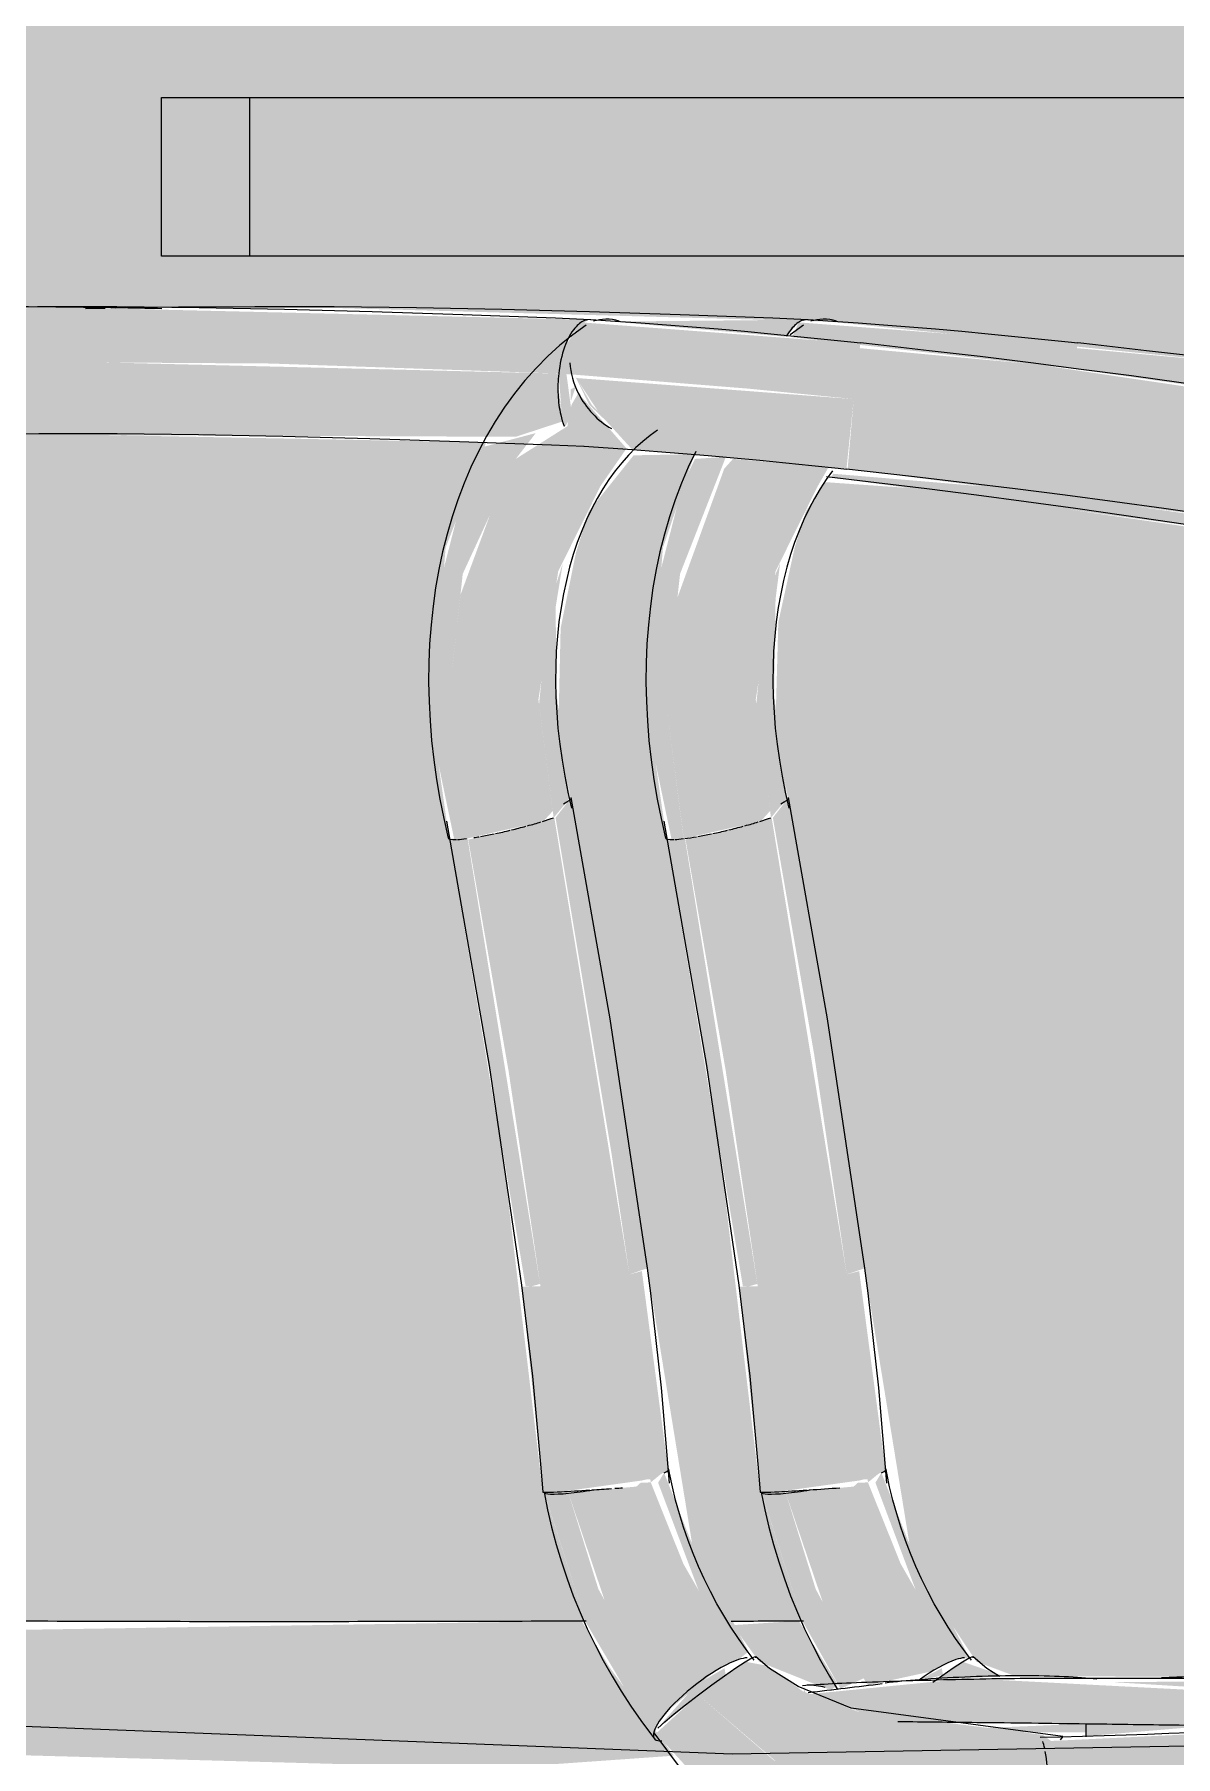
# Model space of a CAD drawing. Header units: inches. Extents: x 20478 to 36715, y -248 to 750.
# Drawn here: x 28114.76 to 28123.75, y 16.93 to 30.5 of the extents above; entities that cross this region are included whole.
import ezdxf

# ---------------------------------------------------------------- set-up
doc = ezdxf.new("R2010")
doc.units = ezdxf.units.IN
doc.header["$MEASUREMENT"] = 0
doc.layers.add('A-DOOR', color=31, linetype='Continuous', lineweight=13)
doc.layers.add('I-FURN', color=30, linetype='Continuous', lineweight=9)

# ---------------------------------------------------------------- blocks, each defined once
blk = doc.blocks.new('Falcon 7700 Series Pedestal Base - 36_ Square Top x 30_ - Wheelchair Height-460525-Elevation - South')
at = {"layer": 'I-FURN'}
blk.add_hatch(color=256, dxfattribs=at).paths.add_polyline_path([(26172.432, 28.75), (26173.129, 28.75), (26173.129, 30), (26172.432, 30), (26172.432, 29.497)], flags=0)
for p, q in [((26172.432, 30), (26173.129, 30)), ((26172.432, 28.75), (26172.432, 30)), ((26173.129, 28.75), (26172.432, 28.75))]:
    blk.add_line(p, q, dxfattribs=at)
blk = doc.blocks.new('HermanMiller_Collection_Air-Chair_SideChair_Arms - Arms-457867-Elevation - South')
at = {"layer": 'I-FURN'}
blk.add_hatch(color=256, dxfattribs=at).paths.add_polyline_path([(26182.222, 26.362), (26182.367, 26.452), (26179.193, 26.912), (26177.723, 27.036), (26177.711, 27.006), (26180.873, 26.581), (26182.087, 26.384)], flags=0)
at = {"layer": 'I-FURN', "flags": 128}
for points in [[(26167.539, 28.25), (26168.008, 28.28), (26168.505, 28.306), (26169.029, 28.326), (26169.58, 28.34), (26170.157, 28.35), (26170.759, 28.353), (26171.384, 28.352), (26172.033, 28.345), (26172.435, 28.337)], [(26182.19, 26.363), (26181.845, 26.423), (26181.492, 26.482), (26181.132, 26.54), (26180.765, 26.597), (26180.392, 26.653), (26180.014, 26.708), (26179.632, 26.762), (26179.245, 26.815), (26178.854, 26.867), (26178.461, 26.917), (26178.065, 26.965), (26177.671, 27.012)]]:
    blk.add_lwpolyline(points, dxfattribs=at)
blk = doc.blocks.new('HermanMiller_Collection_Air-Chair_SideChair_Arms - Arms-V24-Elevation - South')
at = {"layer": 'I-FURN'}
for points in [[(26177.356, 28.114), (26177.451, 28.228), (26177.503, 28.249), (26175.978, 28.234), (26177.281, 28.121)], [(26179.625, 27.861), (26179.649, 28.061), (26177.451, 28.228), (26177.402, 28.11), (26179.594, 27.865)], [(26184.943, 26.941), (26184.904, 27.219), (26184.804, 27.338), (26181.052, 27.895), (26179.644, 28.025), (26179.625, 27.861), (26181.545, 27.591), (26184.617, 27.031), (26184.94, 26.942)], [(26176.469, 24.155), (26176.546, 24.162), (26176.407, 25.242), (26176.518, 26.248), (26176.879, 27.169), (26176.635, 27.153), (26176.536, 26.943), (26176.278, 25.936), (26176.269, 25.026), (26176.451, 24.156)], [(26176.546, 24.162), (26177.154, 24.3), (26177.227, 24.38), (26177.114, 25.257), (26177.27, 26.268), (26177.603, 26.939), (26177.689, 27.089), (26176.935, 27.153), (26176.866, 27.076), (26176.497, 26.06), (26176.407, 25.242), (26176.545, 24.177)], [(26177.234, 24.327), (26177.303, 24.41), (26177.349, 24.46), (26177.358, 24.515), (26177.259, 25.289), (26177.27, 26.048), (26177.306, 26.33), (26177.207, 26.097), (26177.118, 25.22), (26177.231, 24.351)], [(26177.831, 20.731), (26177.973, 20.78), (26177.372, 24.485), (26177.249, 24.327), (26177.574, 22.465)], [(26177.13, 20.637), (26177.831, 20.731), (26177.239, 24.329), (26176.765, 24.2), (26176.561, 24.155), (26176.878, 22.333)], [(26177.051, 20.635), (26177.127, 20.656), (26176.556, 24.164), (26176.419, 24.162), (26177.013, 20.637), (26177.023, 20.637)], [(26177.998, 19.093), (26178.08, 19.16), (26178.136, 19.189), (26177.929, 20.757), (26177.831, 20.731), (26177.996, 19.118)], [(26177.166, 19.015), (26177.295, 19.025), (26177.13, 20.637), (26176.983, 20.635), (26177.153, 19.016)], [(26177.295, 19.02), (26177.929, 19.108), (26177.971, 19.118), (26177.996, 19.118), (26177.831, 20.731), (26177.13, 20.637), (26177.295, 19.025)], [(26178.69, 17.697), (26178.796, 17.715), (26178.315, 18.633), (26178.104, 19.169), (26178.057, 19.091), (26178.4, 18.177), (26178.641, 17.777)], [(26177.782, 17.469), (26177.964, 17.55), (26177.586, 18.254), (26177.351, 19.009), (26177.162, 19.01), (26177.484, 17.998), (26177.776, 17.479)], [(26177.997, 17.496), (26178.504, 17.606), (26178.685, 17.704), (26178.256, 18.452), (26177.998, 19.093), (26177.92, 19.091), (26177.885, 19.06), (26177.828, 19.055), (26177.351, 19.009), (26177.694, 17.998), (26177.99, 17.507)], [(26177.708, 17.46), (26177.762, 17.501), (26177.453, 18.003), (26176.933, 17.969), (26177.141, 17.681), (26177.636, 17.482), (26177.697, 17.464)], [(26178.388, 17.526), (26178.589, 17.577), (26178.58, 17.63), (26178.4, 17.536)], [(26178.529, 17.534), (26179.063, 17.57), (26178.744, 17.681), (26178.551, 17.55)]]:
    blk.add_hatch(color=256, dxfattribs=at).paths.add_polyline_path(points, flags=0)
h = blk.add_hatch(color=256, dxfattribs=at)
h.paths.add_polyline_path([(26176.914, 18.001), (26177.482, 18.003), (26177.172, 18.974), (26177.148, 19.017), (26176.837, 21.642), (26176.397, 24.26), (26176.273, 25.121), (26176.383, 26.453), (26176.632, 27.19), (26176.152, 27.181), (26175.798, 26.739), (26175.697, 26.411), (26175.577, 25.819), (26175.56, 25.064), (26176.616, 18.591), (26176.813, 18.172), (26176.891, 18.039)], flags=0)
h.paths.add_polyline_path([(26175.58, 24.485), (26175.578, 24.512), (26175.58, 24.485)], flags=0)
for p, q in [((26171.833, 28.336), (26171.989, 28.34)), ((26177.489, 28.206), (26177.384, 28.13)), ((26178.823, 17.721), (26178.823, 17.711))]:
    blk.add_line(p, q, dxfattribs=at)
at = {"layer": 'I-FURN', "flags": 128}
for points in [[(26172.069, 28.342), (26172.566, 28.35), (26173.167, 28.353), (26173.793, 28.352), (26174.442, 28.345), (26175.113, 28.332), (26175.805, 28.314), (26176.518, 28.291), (26177.249, 28.263), (26177.525, 28.251)], [(26177.527, 28.251), (26177.722, 28.238), (26177.921, 28.224), (26178.121, 28.209), (26178.325, 28.193), (26178.53, 28.176), (26178.737, 28.158), (26178.945, 28.139), (26179.155, 28.118), (26179.365, 28.097), (26179.575, 28.075), (26179.651, 28.066)], [(26184.772, 27.348), (26184.421, 27.409), (26184.063, 27.468), (26183.697, 27.527), (26183.326, 27.585), (26182.948, 27.642), (26182.565, 27.698), (26182.178, 27.753), (26181.786, 27.806), (26181.391, 27.858), (26180.994, 27.909), (26180.594, 27.958), (26180.192, 28.005), (26179.79, 28.051), (26179.651, 28.066)], [(26176.641, 27.211), (26176.582, 27.088), (26176.528, 26.961), (26176.478, 26.83), (26176.434, 26.697), (26176.394, 26.561), (26176.359, 26.422), (26176.329, 26.281), (26176.304, 26.138), (26176.284, 25.993), (26176.268, 25.845), (26176.257, 25.697), (26176.251, 25.547), (26176.249, 25.395), (26176.253, 25.243), (26176.261, 25.09), (26176.273, 24.936), (26176.29, 24.782), (26176.312, 24.628), (26176.338, 24.474), (26176.368, 24.32), (26176.403, 24.167)], [(26177.719, 27.059), (26177.67, 26.991), (26177.622, 26.918), (26177.577, 26.842), (26177.534, 26.761), (26177.493, 26.676), (26177.455, 26.587), (26177.42, 26.495), (26177.388, 26.399), (26177.359, 26.299), (26177.333, 26.196), (26177.311, 26.091), (26177.292, 25.982), (26177.276, 25.87), (26177.264, 25.756), (26177.255, 25.64), (26177.251, 25.521), (26177.249, 25.401), (26177.252, 25.279), (26177.258, 25.156), (26177.268, 25.032), (26177.282, 24.907), (26177.3, 24.781), (26177.321, 24.655), (26177.346, 24.529), (26177.375, 24.402)], [(26177.973, 20.78), (26177.68, 22.744), (26177.372, 24.486)], [(26176.39, 24.299), (26176.727, 22.377), (26176.982, 20.647)], [(26178.146, 19.086), (26178.083, 19.837), (26177.999, 20.584), (26177.973, 20.78)], [(26176.982, 20.647), (26177.068, 19.929), (26177.134, 19.207), (26177.148, 19.017)], [(26178.814, 17.694), (26178.75, 17.778), (26178.689, 17.864), (26178.63, 17.953), (26178.574, 18.045), (26178.52, 18.138), (26178.469, 18.234), (26178.42, 18.333), (26178.375, 18.432), (26178.333, 18.534), (26178.294, 18.637), (26178.258, 18.741), (26178.225, 18.846), (26178.195, 18.953), (26178.169, 19.059), (26178.147, 19.167), (26178.141, 19.197)], [(26177.158, 19.015), (26177.185, 18.877), (26177.218, 18.74), (26177.254, 18.603), (26177.295, 18.468), (26177.34, 18.334), (26177.389, 18.201), (26177.442, 18.07), (26177.499, 17.941), (26177.56, 17.815), (26177.625, 17.69), (26177.694, 17.568), (26177.758, 17.462)], [(26178.509, 17.52), (26178.58, 17.57), (26178.67, 17.633), (26178.744, 17.681), (26178.796, 17.711), (26178.823, 17.721)], [(26179.034, 17.564), (26178.935, 17.627), (26178.826, 17.72)]]:
    blk.add_lwpolyline(points, dxfattribs=at)
at = {"layer": 'I-FURN'}
for centre, major_axis, ratio, start_param, end_param in [((26177.771, 27.793), (-0.282, 0.413), 0.716528, 5.57384, 6.097439), ((26176.881, 24.392), (0.491, 0.093), 0.137076, 5.750632, 6.274231), ((26176.881, 24.392), (0.491, 0.093), 0.137076, 3.132638, 3.141593), ((26176.889, 24.285), (0.486, 0.118), 0.11091, 4.976849, 5.211823), ((26176.889, 24.285), (0.486, 0.118), 0.11091, 5.243425, 5.473623), ((26176.889, 24.285), (0.486, 0.118), 0.11091, 3.117428, 3.641027), ((26176.889, 24.285), (0.486, 0.118), 0.11091, 3.675263, 3.902826), ((26176.889, 24.285), (0.486, 0.118), 0.11091, 3.927624, 4.164626), ((26176.889, 24.285), (0.486, 0.118), 0.11091, 4.19201, 4.426425), ((26176.889, 24.285), (0.486, 0.118), 0.11091, 4.449878, 4.688225), ((26176.889, 24.285), (0.486, 0.118), 0.11091, 4.712693, 4.950024), ((26177.649, 19.106), (0.492, 0.091), 0.107353, 5.872701, 6.396299), ((26177.647, 19.052), (0.499, 0.035), 0.020295, 3.141996, 3.927394), ((26177.649, 19.106), (0.492, 0.091), 0.107353, 3.141593, 4.040105), ((26177.647, 19.052), (0.499, 0.035), 0.020295, 3.927394, 4.450993), ((26177.649, 19.106), (0.492, 0.091), 0.107353, 4.040105, 4.477529), ((26177.647, 19.052), (0.499, 0.035), 0.020295, 4.485139, 4.974592), ((26178.422, 17.385), (0.393, 0.31), 0.26753, 0.631223, 1.416621), ((26178.422, 17.385), (0.393, 0.31), 0.26753, 0.369424, 0.631223)]:
    blk.add_ellipse(centre, major_axis=major_axis, ratio=ratio, start_param=start_param, end_param=end_param, dxfattribs=at)
for points, knots in [([(26177.503, 28.249), (26177.494, 28.248), (26177.459, 28.238), (26177.41, 28.197), (26177.369, 28.145), (26177.355, 28.12)], [-0.8571429, -0.8571429, -0.8571429, -0.8571429, -0.7857143, -0.5714286, -0.4285714, -0.4285714, -0.4285714, -0.4285714]), ([(26181.386, 17.555), (26181.324, 17.56), (26181.159, 17.568), (26180.843, 17.572), (26180.544, 17.564), (26180.364, 17.556), (26180.311, 17.553)], [-0.9453045, -0.9453045, -0.9453045, -0.9453045, -0.8, -0.6, -0.4, -0.3131267, -0.3131267, -0.3131267, -0.3131267])]:
    blk.add_open_spline(points, degree=3, knots=knots, dxfattribs=at)
blk.add_open_spline([(26176.92, 18.001), (26177.109, 18.002), (26177.3, 18.002), (26177.49, 18.003)], degree=3, dxfattribs=at)
blk = doc.blocks.new('opening - opening-915839-Elevation - South')
at = {"layer": 'A-DOOR'}
h = blk.add_hatch(color=256, dxfattribs=at)
h.paths.add_polyline_path([(25989.89, 2), (26016.078, 2), (26016.078, 45.518), (25989.89, 45.518), (25989.89, 20.121)], flags=0)
h.paths.add_polyline_path([(26219.7, 2), (26219.853, 2), (26219.891, 15.675), (26219.207, 15.585), (26219.183, 3.855), (26219.592, 2.386)], flags=0)
h.paths.add_polyline_path([(26091.239, 2), (26093.176, 2), (26093.176, 8.948), (26092.37, 6.058)], flags=0)
h.paths.add_polyline_path([(26220.895, 2), (26230.225, 2), (26225.676, 15.675), (26225.516, 15.658), (26223.495, 15.759), (26220.801, 15.848), (26220.845, 15.776), (26220.895, 15.636), (26220.919, 15.629), (26220.852, 2)], flags=0)
h.paths.add_polyline_path([(26216.255, 2), (26212.415, 15.775), (26209.107, 15.893), (26209.11, 15.7), (26209.153, 15.619), (26208.376, 2), (26212.752, 2)], flags=0)
h.paths.add_polyline_path([(26100.744, 16.071), (26100.766, 16.127), (26100.74, 16.1)], flags=0)
h.paths.add_polyline_path([(26097.419, 2), (26101.541, 2), (26100.778, 15.848), (26100.667, 16.092), (26099.814, 15.997), (26097.419, 15.885), (26097.419, 6.058)], flags=0)
h.paths.add_polyline_path([(26104.153, 2), (26107.484, 2), (26107.484, 15.885), (26104.236, 16.092), (26104.172, 16.084), (26104.131, 15.978), (26104.129, 15.848), (26104.153, 15.619), (26103.362, 2), (26104.143, 2)], flags=0)
h.paths.add_polyline_path([(26206.692, 2), (26207.362, 2), (26208.222, 15.893), (26208.181, 15.974), (26207.412, 15.953), (26207.408, 15.775), (26207.441, 15.619), (26206.65, 2)], flags=0)
h.paths.add_polyline_path([(26204.953, 2), (26205.772, 15.676), (26205.971, 16.429), (26206.282, 16.906), (26206.338, 17.034), (26206.433, 17.184), (26206.491, 17.236), (26206.734, 17.47), (26207.34, 17.496), (26207.371, 17.552), (26207.609, 17.552), (26211.92, 17.552), (26210.911, 20.996), (26209.759, 24.236), (26209.756, 25.019), (26209.834, 25.428), (26210.078, 26.039), (26210.738, 26.648), (26211.492, 26.933), (26215.049, 27.611), (26218.549, 28.062), (26221.525, 28.276), (26225.13, 28.343), (26230.76, 28.224), (26231.081, 28.117), (26231.301, 28.001), (26231.558, 27.56), (26231.52, 27.37), (26231.279, 27.076), (26230.986, 26.817), (26230.736, 26.708), (26229.975, 26.355), (26229.795, 26.09), (26229.426, 25.296), (26229.252, 24.712), (26229.095, 23.793), (26228.751, 20.672), (26228.672, 18.094), (26228.799, 17.52), (26228.799, 17.456), (26228.799, 17.287), (26228.842, 17.332), (26228.996, 16.992), (26229.185, 16.853), (26229.37, 16.512), (26229.327, 16.07), (26229.159, 15.793), (26233.203, 3.467), (26233.203, 45.518), (26199.015, 45.518), (26199.015, 30), (26225.753, 30), (26225.753, 28.75), (26207.505, 28.75), (26207.505, 28.5), (26202.419, 28.5), (26202.419, 2), (26204.918, 2)], flags=0)
h.paths.add_polyline_path([(26191.435, 16.071), (26191.458, 16.126), (26191.432, 16.1)], flags=0)
h.paths.add_polyline_path([(26192.233, 2), (26191.469, 15.848), (26191.358, 16.092), (26190.646, 15.969), (26190.74, 15.433), (26191.567, 2), (26192.164, 2)], flags=0)
h.paths.add_polyline_path([(26167.251, 26.785), (26167.199, 26.876), (26167.216, 26.821)], flags=0)
h.paths.add_polyline_path([(26193.267, 2), (26195.767, 2), (26195.767, 28.5), (26190.681, 28.5), (26190.681, 28.75), (26172.432, 28.75), (26172.432, 30), (26197.015, 30), (26197.015, 45.518), (26162.828, 45.518), (26162.828, 2), (26164.502, 2), (26169.001, 15.836), (26168.825, 16.124), (26168.816, 16.512), (26169.11, 16.941), (26169.295, 17.162), (26169.352, 17.162), (26169.417, 17.318), (26169.414, 17.377), (26169.387, 17.52), (26169.456, 17.746), (26169.533, 18.263), (26169.548, 18.507), (26169.434, 20.672), (26169.022, 24.299), (26168.743, 25.344), (26168.472, 25.94), (26168.157, 26.418), (26168.044, 26.493), (26167.126, 26.863), (26166.942, 27.034), (26166.666, 27.37), (26166.629, 27.627), (26166.76, 27.741), (26166.698, 27.79), (26167.12, 28.121), (26167.607, 28.253), (26170.571, 28.342), (26173.817, 28.341), (26177.69, 28.234), (26181.052, 27.895), (26183.449, 27.56), (26186.073, 27.086), (26187.042, 26.833), (26187.635, 26.533), (26187.705, 26.432), (26187.966, 26.204), (26188.255, 25.749), (26188.439, 24.96), (26188.439, 24.589), (26188.362, 24.016), (26187.928, 22.733), (26186.946, 19.993), (26186.265, 17.551), (26190.846, 17.495), (26190.896, 17.489), (26191.576, 17.364), (26191.84, 17.062), (26191.911, 16.899), (26192.117, 16.615), (26192.355, 16.145), (26192.357, 15.974), (26192.452, 15.433), (26193.233, 2)], flags=0)
h.paths.add_polyline_path([(26182.457, 2), (26189.824, 2), (26189.061, 15.848), (26189.026, 15.928), (26185.77, 15.775), (26181.931, 2)], flags=0)
h.paths.add_polyline_path([(26180.895, 2), (26184.717, 15.714), (26184.549, 15.718), (26184.031, 15.675), (26180.732, 3.841), (26180.772, 2), (26180.888, 2)], flags=0)
h.paths.add_polyline_path([(26177.334, 2), (26177.291, 15.636), (26177.345, 15.675), (26177.402, 15.701), (26177.332, 15.896), (26172.428, 15.615), (26167.96, 2), (26177.291, 2)], flags=0)
h.paths.add_polyline_path([(26166.91, 2), (26171.345, 15.688), (26170.716, 15.615), (26166.277, 2), (26166.82, 2)], flags=0)
h.paths.add_polyline_path([(26156.538, 2), (26160.828, 2), (26160.828, 45.518), (26127.64, 45.518), (26127.64, 30), (26135.061, 30), (26135.061, 28.75), (26127.64, 28.75), (26127.675, 27.738), (26130.619, 28.094), (26132.937, 28.266), (26136.64, 28.346), (26140.045, 28.236), (26140.39, 28.117), (26140.609, 28.001), (26140.866, 27.56), (26140.828, 27.37), (26140.587, 27.076), (26140.295, 26.817), (26140.045, 26.708), (26139.289, 26.362), (26139.104, 26.09), (26138.734, 25.296), (26138.56, 24.712), (26138.403, 23.793), (26138.06, 20.672), (26137.981, 18.094), (26138.107, 17.52), (26138.107, 17.456), (26138.107, 17.287), (26138.15, 17.332), (26138.304, 16.992), (26138.493, 16.853), (26138.678, 16.512), (26138.636, 16.07), (26138.467, 15.793), (26142.992, 2), (26143.648, 2)], flags=0)
h.paths.add_polyline_path([(26139.259, 2), (26141.943, 2), (26137.459, 15.663), (26137.099, 15.668), (26135.893, 15.723), (26130.304, 15.973), (26130.113, 15.867), (26130.153, 15.776), (26130.203, 15.636), (26130.228, 15.643), (26130.18, 6.058), (26130.203, 2), (26136.016, 2)], flags=0)
h.paths.add_polyline_path([(26129.015, 2), (26129.162, 2), (26129.2, 15.675), (26128.744, 15.587), (26127.64, 15.606), (26127.64, 6.908), (26129.008, 2)], flags=0)
h.paths.add_polyline_path([(26123.64, 2), (26123.64, 14.172), (26123.085, 15.675), (26122.925, 15.658), (26121.166, 15.745), (26118.402, 15.848), (26118.419, 15.7), (26118.461, 15.619), (26117.67, 2), (26123.64, 2)], flags=0)
h.paths.add_polyline_path([(26232.634, 2), (26228.15, 15.663), (26227.814, 15.666), (26227.491, 15.658), (26231.972, 2), (26232.628, 2)], flags=0)
h.paths.add_polyline_path([(26235.203, 2), (26261.39, 2), (26261.39, 45.518), (26235.203, 45.518), (26235.203, 10.745)], flags=0)
h.paths.add_polyline_path([(26113.34, 2), (26113.664, 2), (26111.727, 8.948), (26111.727, 2)], flags=0)
h.paths.add_polyline_path([(26114.707, 2), (26114.853, 2), (26114.892, 15.675), (26114.436, 15.587), (26111.727, 15.655), (26111.727, 12.667), (26114.7, 2)], flags=0)
h.paths.add_polyline_path([(26116.67, 2), (26117.465, 15.938), (26116.002, 15.975), (26115.805, 15.867), (26115.845, 15.776), (26115.895, 15.636), (26115.919, 15.629), (26115.895, 2), (26116.635, 2)], flags=0)
h.paths.add_polyline_path([(26090.453, 2.896), (26093.176, 12.667), (26093.176, 15.686), (26090.453, 15.585), (26090.453, 6.058)], flags=0)
h.paths.add_polyline_path([(26102.451, 3.546), (26103.181, 15.676), (26103.379, 16.429), (26103.691, 16.906), (26103.746, 17.034), (26103.842, 17.184), (26103.9, 17.236), (26104.143, 17.47), (26104.749, 17.496), (26104.78, 17.552), (26105.018, 17.552), (26107.484, 17.55), (26107.431, 23.363), (26107.185, 24.179), (26107.168, 24.236), (26107.164, 25.019), (26107.242, 25.428), (26107.484, 26.129), (26107.475, 28.5), (26104.78, 28.5), (26104.78, 28.75), (26104.688, 28.75), (26104.688, 28.5), (26100.215, 28.5), (26100.215, 28.75), (26100.123, 28.75), (26100.123, 28.5), (26097.419, 28.5), (26097.442, 26.013), (26097.66, 25.428), (26097.738, 25.019), (26097.747, 24.589), (26097.679, 24.043), (26097.419, 23.219), (26097.419, 17.55), (26100.156, 17.495), (26100.884, 17.364), (26101.148, 17.062), (26101.219, 16.899), (26101.425, 16.615), (26101.663, 16.145), (26101.665, 15.974), (26101.761, 15.433), (26102.412, 4.221)], flags=0)
h.paths.add_polyline_path([(26179.02, 3.915), (26179.721, 6.431), (26179.666, 15.596), (26178.962, 15.585), (26179.009, 6.058)], flags=0)
h.paths.add_polyline_path([(26217.454, 3.915), (26217.435, 6.409), (26214.85, 15.675), (26214.177, 15.675), (26217.444, 3.951)], flags=0)
h.paths.add_polyline_path([(26217.484, 9.951), (26217.479, 15.597), (26215.908, 15.606), (26217.444, 10.093)], flags=0)
h.paths.add_polyline_path([(26180.702, 9.951), (26182.272, 15.63), (26180.674, 15.597), (26180.698, 10.592)], flags=0)
h.paths.add_polyline_path([(26219.479, 15.597), (26219.469, 15.677), (26219.479, 15.597)], flags=0)
h.paths.add_polyline_path([(26114.479, 15.597), (26114.469, 15.677), (26114.479, 15.597)], flags=0)
h.paths.add_polyline_path([(26128.788, 15.597), (26128.778, 15.677), (26128.787, 15.597)], flags=0)
h.paths.add_polyline_path([(26104.041, 15.978), (26104.163, 16.104), (26104.101, 16.071), (26104.044, 15.982)], flags=0)
h.paths.add_polyline_path([(26101.433, 16.011), (26101.472, 16.029), (26101.427, 16.028)], flags=0)
h.paths.add_polyline_path([(26192.125, 16.011), (26192.164, 16.029), (26192.119, 16.028)], flags=0)
h.paths.add_polyline_path([(26130.483, 17.46), (26130.699, 17.495), (26130.757, 17.496), (26130.986, 17.647), (26131.145, 17.78), (26131.588, 18.633), (26131.774, 19.251), (26132.092, 21.858), (26132.619, 25.72), (26132.539, 26.257), (26132.546, 26.437), (26132.217, 27.027), (26131.998, 27.223), (26130.168, 27.052), (26127.64, 26.73), (26127.64, 17.551), (26130.163, 17.5), (26130.45, 17.464)], flags=0)
h.paths.add_polyline_path([(26116.175, 17.46), (26116.39, 17.495), (26116.448, 17.496), (26116.678, 17.647), (26116.837, 17.78), (26117.279, 18.633), (26117.465, 19.251), (26117.773, 21.787), (26118.311, 25.72), (26118.231, 26.257), (26118.238, 26.437), (26117.908, 27.027), (26117.66, 27.221), (26115.859, 27.052), (26112.16, 26.556), (26111.727, 26.438), (26111.727, 17.55), (26115.854, 17.5), (26116.142, 17.464)], flags=0)
h.paths.add_polyline_path([(26187.519, 24.797), (26187.466, 24.809), (26187.514, 24.809)], flags=0)
h.paths.add_polyline_path([(26184.724, 17.55), (26185.24, 17.59), (26186.366, 21.414), (26187.366, 24.042), (26187.42, 24.046), (26187.497, 24.518), (26187.48, 25.03), (26187.528, 25.02), (26187.469, 25.163), (26187.437, 25.299), (26187.437, 25.355), (26187.053, 25.745), (26186.64, 25.879), (26186.465, 25.919), (26186.64, 25.428), (26186.718, 25.019), (26186.727, 24.589), (26186.651, 24.016), (26186.248, 22.819), (26185.234, 19.993), (26184.611, 17.55), (26184.66, 17.55)], flags=0)
h.paths.add_polyline_path([(26211.745, 25.705), (26211.588, 25.665), (26211.714, 25.688)], flags=0)
h.paths.add_polyline_path([(26213.654, 17.55), (26214.318, 17.59), (26213.319, 20.996), (26212.168, 24.236), (26212.191, 25.098), (26212.242, 25.428), (26212.339, 25.912), (26211.695, 25.647), (26211.446, 25.299), (26211.475, 25.296), (26211.398, 24.999), (26211.382, 24.566), (26211.331, 24.539), (26211.319, 24.409), (26211.395, 24.283), (26211.521, 24.038), (26211.554, 23.984), (26212.937, 20.121), (26213.654, 17.55)], flags=0)
h.paths.add_polyline_path([(26093.176, 17.55), (26093.176, 26.486), (26090.453, 26.878), (26090.487, 17.566), (26090.806, 17.552), (26093.073, 17.55)], flags=0)
h.paths.add_polyline_path([(26185.111, 24.797), (26185.057, 24.809), (26185.105, 24.809)], flags=0)
h.paths.add_polyline_path([(26182.82, 17.551), (26183.957, 21.414), (26184.957, 24.042), (26185.013, 24.054), (26185.088, 24.518), (26185.071, 25.03), (26185.119, 25.02), (26185.057, 25.171), (26185.028, 25.299), (26185.028, 25.355), (26184.617, 25.758), (26183.951, 26.013), (26183.115, 26.193), (26181.756, 26.438), (26178.504, 26.911), (26177.658, 26.97), (26177.509, 26.739), (26177.42, 26.451), (26177.292, 25.867), (26177.27, 25.078), (26178.328, 18.591), (26178.504, 18.205), (26178.853, 17.681), (26179.154, 17.569), (26182.518, 17.551)], flags=0)
h.paths.add_polyline_path([(26213.456, 25.705), (26213.359, 25.705), (26213.422, 25.686)], flags=0)
h.paths.add_polyline_path([(26215.366, 17.551), (26219.191, 17.606), (26219.428, 17.78), (26219.871, 18.633), (26220.056, 19.251), (26220.374, 21.858), (26220.902, 25.72), (26220.822, 26.257), (26220.829, 26.437), (26220.527, 26.97), (26220.422, 27), (26217.015, 26.533), (26214.48, 26.061), (26213.841, 25.884), (26213.36, 25.592), (26213.158, 25.299), (26213.187, 25.296), (26213.109, 24.999), (26213.094, 24.566), (26213.043, 24.539), (26213.031, 24.409), (26213.114, 24.26), (26213.233, 24.038), (26213.266, 23.984), (26214.649, 20.121), (26215.365, 17.552)], flags=0)
h.paths.add_polyline_path([(26169.066, 24.313), (26169.068, 24.324), (26169.064, 24.324)], flags=0)
h.paths.add_polyline_path([(26177.292, 24.485), (26177.293, 24.485), (26177.292, 24.485)], flags=0)
h.paths.add_polyline_path([(26211.408, 24.63), (26211.376, 24.825), (26211.417, 24.809), (26211.413, 24.732)], flags=0)
h.paths.add_polyline_path([(26213.12, 24.63), (26213.088, 24.825), (26213.128, 24.808), (26213.125, 24.732)], flags=0)
h.paths.add_polyline_path([(26167.199, 27.078), (26167.385, 27.181), (26167.319, 27.211), (26167.306, 27.153), (26167.213, 27.088)], flags=0)
h.paths.add_polyline_path([(26167.069, 27.076), (26167.196, 27.107), (26167.156, 27.153), (26167.072, 27.078)], flags=0)
h.paths.add_polyline_path([(26140.425, 27.076), (26140.301, 27.139), (26140.306, 27.078), (26140.397, 27.076)], flags=0)
h.paths.add_polyline_path([(26231.117, 27.076), (26230.993, 27.139), (26230.998, 27.078), (26231.089, 27.076)], flags=0)
h.paths.add_polyline_path([(26111.727, 27.491), (26114.542, 27.895), (26117.96, 28.249), (26118.127, 28.25), (26123.131, 28.333), (26123.64, 28.338), (26123.64, 28.75), (26116.813, 28.75), (26116.813, 28.5), (26114.523, 28.5), (26114.523, 28.75), (26114.432, 28.75), (26114.432, 28.5), (26111.727, 28.5), (26111.727, 27.592)], flags=0)
h.paths.add_polyline_path([(26093.176, 27.491), (26093.176, 28.5), (26090.471, 28.5), (26090.453, 27.884), (26092.445, 27.611), (26092.959, 27.527)], flags=0)
h.paths.add_polyline_path([(26109.606, 30), (26123.64, 30), (26123.64, 45.518), (26090.453, 45.518), (26090.453, 30), (26104.701, 30)], flags=0)
h.paths.add_polyline_path([(26162.828, 48.555), (26197.015, 48.555), (26197.015, 93.768), (26162.828, 93.768), (26162.828, 57.624)], flags=0)
h.paths.add_polyline_path([(26160.828, 48.555), (26160.828, 93.768), (26127.64, 93.768), (26127.64, 48.555), (26156.538, 48.555)], flags=0)
h.paths.add_polyline_path([(26199.015, 48.555), (26233.203, 48.555), (26233.203, 93.768), (26199.015, 93.768), (26199.015, 57.624)], flags=0)
h.paths.add_polyline_path([(26121.98, 48.555), (26123.64, 48.555), (26123.64, 93.768), (26090.453, 93.768), (26090.453, 48.555)], flags=0)
h.paths.add_polyline_path([(26235.203, 48.555), (26261.39, 48.555), (26261.39, 93.768), (26235.203, 93.768), (26235.203, 57.624)], flags=0)
h.paths.add_polyline_path([(25989.89, 48.555), (26016.078, 48.555), (26016.078, 93.768), (25989.89, 93.768), (25989.89, 57.624)], flags=0)
h.paths.add_polyline_path([(26128.015, 98), (26160.828, 98), (26160.828, 99.098), (26128.015, 99.098)], flags=0)
h.paths.add_polyline_path([(26227.224, 98), (26233.203, 98), (26233.203, 99.098), (26199.015, 99.098), (26199.015, 98), (26226.846, 98)], flags=0)
h.paths.add_polyline_path([(26162.828, 98), (26197.015, 98), (26197.015, 99.098), (26162.828, 99.098)], flags=0)
h.paths.add_polyline_path([(26235.203, 98), (26261.39, 98), (26261.39, 129.271), (26259.783, 134), (26235.203, 134), (26235.203, 119.043), (26235.436, 119.043), (26237.577, 118.566), (26239.472, 117.699), (26241.323, 116.282), (26241.624, 115.971), (26242.728, 114.61), (26243.629, 112.925), (26244.198, 111.049), (26244.39, 109.098), (26244.171, 107.017), (26243.419, 104.846), (26242.37, 103.097), (26240.921, 101.55), (26239.304, 100.399), (26237.48, 99.587), (26235.203, 99.077)], flags=0)
h.paths.add_polyline_path([(26232.441, 119.098), (26233.203, 119.098), (26233.203, 134), (26199.015, 134), (26199.015, 119.098), (26231.937, 119.098)], flags=0)
h.paths.add_polyline_path([(26160.828, 119.098), (26160.828, 134), (26128.015, 134), (26128.015, 119.098), (26156.538, 119.098)], flags=0)
h.paths.add_polyline_path([(26162.828, 119.098), (26197.015, 119.098), (26197.015, 134), (26162.828, 134), (26162.828, 132.629)], flags=0)
blk = doc.blocks.new('Falcon 7700 Series Pedestal Base - 36_ Square Top x 30_ - Wheelchair Height-V42-Elevation - South')
at = {"layer": 'I-FURN'}
blk.add_hatch(color=256, dxfattribs=at).paths.add_polyline_path([(26182.457, 28.75), (26197.015, 28.75), (26197.015, 30), (26173.129, 30), (26173.129, 28.75), (26178.137, 28.75)], flags=0)
for p, q in [((26173.129, 30), (26197.015, 30)), ((26173.129, 28.75), (26173.129, 30)), ((26197.015, 28.75), (26173.129, 28.75))]:
    blk.add_line(p, q, dxfattribs=at)
blk = doc.blocks.new('HermanMiller_Collection_Air-Chair_SideChair_Arms - Arms-V44-Elevation - South')
at = {"layer": 'I-FURN'}
for points in [[(26167.835, 27.825), (26170.578, 27.921), (26173.288, 27.904), (26175.562, 27.825), (26175.645, 28.117), (26175.791, 28.249), (26171.626, 28.347), (26168.231, 28.249), (26168.044, 28.184), (26167.903, 28.032), (26167.859, 27.933)], [(26177.886, 27.624), (26177.938, 28.061), (26175.739, 28.228), (26175.608, 28.032), (26175.562, 27.825), (26175.646, 27.819), (26175.686, 27.816), (26177.057, 27.706)], [(26183.228, 26.875), (26183.192, 27.219), (26183.092, 27.338), (26179.34, 27.895), (26177.933, 28.025), (26177.886, 27.624), (26181.545, 27.149), (26182.457, 27.001)], [(26168.694, 27.281), (26170.578, 27.346), (26173.524, 27.334), (26175.223, 27.327), (26175.593, 27.448), (26175.557, 27.739), (26175.555, 27.825), (26171.222, 27.931), (26167.835, 27.825), (26167.855, 27.603), (26167.967, 27.405), (26168.656, 27.287)], [(26176.01, 27.383), (26175.822, 27.579), (26175.686, 27.816), (26175.802, 27.579), (26176.005, 27.385)], [(26174.835, 24.162), (26175.442, 24.3), (26175.515, 24.38), (26175.402, 25.257), (26175.558, 26.268), (26175.891, 26.939), (26176.096, 27.235), (26175.716, 27.671), (26175.663, 27.579), (26175.63, 27.41), (26175.224, 27.153), (26175.158, 27.084), (26174.788, 26.082), (26174.695, 25.242), (26174.833, 24.177)], [(26182.919, 26.362), (26183.053, 26.438), (26183.167, 26.625), (26183.228, 26.875), (26179.746, 27.401), (26177.886, 27.624), (26177.838, 27.075), (26181.316, 26.623), (26182.457, 26.437)], [(26173.481, 17.999), (26175.77, 18.003), (26175.46, 18.974), (26175.436, 19.017), (26175.125, 21.642), (26174.685, 24.26), (26174.562, 25.121), (26174.671, 26.453), (26174.99, 27.283), (26171.222, 27.355), (26169.268, 27.286), (26169.761, 26.652), (26170.296, 25.691), (26170.498, 25.103), (26170.729, 23.861), (26171.009, 21.293), (26171.155, 19.044), (26171.148, 19.002), (26171.134, 18.004), (26172.092, 18)], [(26175.522, 24.327), (26175.591, 24.41), (26175.637, 24.46), (26175.646, 24.515), (26175.547, 25.289), (26175.537, 25.981), (26175.594, 26.33), (26175.482, 25.981), (26175.407, 25.22), (26175.519, 24.351)], [(26176.119, 20.731), (26176.261, 20.78), (26175.66, 24.485), (26175.537, 24.327), (26175.977, 21.689)], [(26175.418, 20.637), (26176.119, 20.731), (26175.527, 24.329), (26175.053, 24.2), (26174.849, 24.155), (26175.167, 22.333)], [(26175.339, 20.635), (26175.415, 20.656), (26174.844, 24.164), (26174.707, 24.162), (26175.301, 20.637), (26175.311, 20.637)], [(26176.287, 19.093), (26176.368, 19.16), (26176.424, 19.189), (26176.217, 20.757), (26176.119, 20.731), (26176.284, 19.118)], [(26175.454, 19.015), (26175.583, 19.025), (26175.418, 20.637), (26175.271, 20.635), (26175.441, 19.016)], [(26175.583, 19.02), (26176.217, 19.108), (26176.26, 19.118), (26176.284, 19.118), (26176.119, 20.731), (26175.418, 20.637), (26175.583, 19.025)], [(26176.978, 17.697), (26177.057, 17.761), (26176.603, 18.633), (26176.392, 19.169), (26176.345, 19.091), (26176.691, 18.172), (26176.929, 17.777)], [(26176.309, 17.095), (26176.352, 17.209), (26176.411, 17.287), (26175.874, 18.254), (26175.639, 19.009), (26175.45, 19.01), (26175.772, 17.998), (26176.247, 17.191)], [(26176.411, 17.287), (26176.792, 17.606), (26176.973, 17.704), (26176.544, 18.452), (26176.287, 19.093), (26176.208, 19.091), (26176.173, 19.06), (26176.116, 19.055), (26175.639, 19.009), (26175.977, 18.006), (26176.115, 17.777)], [(26175.548, 16.876), (26176.469, 16.941), (26175.959, 17.642), (26175.741, 18.003), (26171.065, 17.928), (26171.03, 17.058), (26171.031, 16.953), (26173.817, 16.876), (26174.897, 16.876)], [(26176.363, 17.176), (26176.877, 17.577), (26176.868, 17.63), (26176.643, 17.498), (26176.383, 17.207), (26176.373, 17.191)], [(26179.39, 16.344), (26179.397, 16.96), (26179.439, 17.058), (26179.375, 17.105), (26177.914, 17.29), (26177.486, 17.448), (26177.197, 17.651), (26177.032, 17.681), (26176.662, 17.42), (26177.271, 16.898), (26178.166, 16.545), (26179.217, 16.372)], [(26179.39, 15.6), (26179.385, 15.622), (26179.37, 16.019), (26179.39, 16.344), (26178.013, 16.605), (26177.257, 16.904), (26176.662, 17.42), (26176.328, 17.116), (26176.884, 16.509), (26177.457, 16.176), (26178.404, 15.807), (26179.389, 15.6)], [(26179.447, 16.318), (26182.407, 16.423), (26182.331, 16.798), (26182.14, 17.073), (26181.887, 17.174), (26179.375, 17.054), (26179.434, 16.605), (26179.44, 16.512)], [(26179.715, 17.095), (26180.711, 17.179), (26179.715, 17.191), (26179.715, 17.096)]]:
    blk.add_hatch(color=256, dxfattribs=at).paths.add_polyline_path(points, flags=0)
h = blk.add_hatch(color=256, dxfattribs=at)
h.paths.add_polyline_path([(26177.829, 27.076), (26177.886, 27.624), (26175.698, 27.79), (26175.89, 27.501), (26176.141, 27.227), (26177.044, 27.153)], flags=0)
h.paths.add_polyline_path([(26175.609, 27.402), (26175.667, 27.495), (26175.623, 27.821), (26175.562, 27.825), (26175.588, 27.466), (26175.607, 27.405)], flags=0)
h = blk.add_hatch(color=256, dxfattribs=at)
h.paths.add_polyline_path([(26174.757, 24.155), (26174.835, 24.162), (26174.695, 25.242), (26174.806, 26.248), (26175.224, 27.153), (26175.381, 27.356), (26174.978, 27.25), (26174.824, 26.943), (26174.566, 25.936), (26174.557, 25.026), (26174.739, 24.156)], flags=0)
h.paths.add_polyline_path([(26175.658, 27.609), (26175.696, 27.722), (26175.657, 27.701), (26175.656, 27.63)], flags=0)
h = blk.add_hatch(color=256, dxfattribs=at)
h.paths.add_polyline_path([(26174.444, 16.775), (26174.444, 16.792), (26174.428, 16.777)], flags=0)
h.paths.add_polyline_path([(26171.91, 16.426), (26176.69, 16.694), (26176.602, 16.734), (26174.382, 16.777), (26171.799, 16.845), (26171.888, 16.605), (26171.896, 16.539)], flags=0)
h.paths.add_polyline_path([(26177.504, 17.437), (26177.493, 17.495), (26177.493, 17.442)], flags=0)
h = blk.add_hatch(color=256, dxfattribs=at)
h.paths.add_polyline_path([(26181.658, 17.165), (26183.432, 17.246), (26183.466, 17.368), (26181.28, 17.421), (26178.788, 17.55), (26177.529, 17.425), (26177.964, 17.277), (26178.425, 17.208), (26181.65, 17.165)], flags=0)
h.paths.add_polyline_path([(26184.482, 17.296), (26184.768, 17.367), (26184.491, 17.326)], flags=0)
h.paths.add_polyline_path([(26178.004, 17.3), (26177.695, 17.371), (26177.988, 17.305)], flags=0)
h = blk.add_hatch(color=256, dxfattribs=at)
h.paths.add_polyline_path([(26184.844, 17.367), (26188.406, 17.525), (26187.992, 17.551), (26184.538, 17.496), (26184.551, 17.367), (26184.843, 17.367)], flags=0)
h.paths.add_polyline_path([(26183.466, 17.368), (26183.516, 17.549), (26179.931, 17.52), (26181.887, 17.4), (26182.985, 17.368)], flags=0)
h = blk.add_hatch(color=256, dxfattribs=at)
h.paths.add_polyline_path([(26178.838, 17.12), (26179.13, 17.126), (26179.715, 17.126), (26179.715, 17.193), (26178.648, 17.148), (26178.793, 17.126)], flags=0)
h.paths.add_polyline_path([(26179.362, 17.075), (26179.311, 17.082), (26179.356, 17.075)], flags=0)
for p, q in [((26177.111, 17.721), (26177.111, 17.711)), ((26179.526, 17.552), (26183.529, 17.551)), ((26179.533, 17.091), (26179.511, 17.066)), ((26179.534, 17.091), (26179.533, 17.091)), ((26179.715, 17.193), (26179.715, 17.089))]:
    blk.add_line(p, q, dxfattribs=at)
at = {"layer": 'I-FURN', "flags": 128}
for points in [[(26168.236, 28.25), (26168.705, 28.28), (26169.202, 28.306), (26169.726, 28.326), (26170.277, 28.34), (26170.854, 28.35), (26171.455, 28.353), (26172.081, 28.352), (26172.73, 28.345), (26173.401, 28.332), (26174.093, 28.314), (26174.806, 28.291), (26175.537, 28.263), (26175.813, 28.251)], [(26175.815, 28.251), (26176.01, 28.238), (26176.209, 28.224), (26176.41, 28.209), (26176.613, 28.193), (26176.818, 28.176), (26177.025, 28.158), (26177.233, 28.139), (26177.443, 28.118), (26177.653, 28.097), (26177.863, 28.075), (26177.939, 28.066)], [(26175.777, 28.206), (26175.672, 28.13), (26175.572, 28.048), (26175.475, 27.961), (26175.383, 27.868), (26175.296, 27.77), (26175.213, 27.667), (26175.135, 27.559), (26175.061, 27.447), (26174.993, 27.331), (26174.929, 27.211), (26174.87, 27.088), (26174.816, 26.961), (26174.766, 26.83), (26174.722, 26.697), (26174.682, 26.561), (26174.647, 26.422), (26174.617, 26.281), (26174.592, 26.138), (26174.572, 25.993), (26174.556, 25.845), (26174.545, 25.697), (26174.539, 25.547), (26174.537, 25.395), (26174.541, 25.243), (26174.549, 25.09), (26174.561, 24.936), (26174.578, 24.782), (26174.6, 24.628), (26174.626, 24.474), (26174.656, 24.32), (26174.691, 24.167)], [(26183.06, 27.348), (26182.709, 27.409), (26182.351, 27.468), (26181.985, 27.527), (26181.614, 27.585), (26181.236, 27.642), (26180.853, 27.698), (26180.466, 27.753), (26180.074, 27.806), (26179.679, 27.858), (26179.282, 27.909), (26178.882, 27.958), (26178.48, 28.005), (26178.078, 28.051), (26177.939, 28.066)], [(26168.316, 27.253), (26168.77, 27.283), (26169.254, 27.307), (26169.766, 27.327), (26170.306, 27.341), (26170.873, 27.35), (26171.466, 27.353), (26172.084, 27.352), (26172.725, 27.344), (26173.389, 27.332), (26174.075, 27.314), (26174.781, 27.291), (26175.506, 27.263), (26175.762, 27.252)], [(26176.341, 27.38), (26176.282, 27.337), (26176.224, 27.29), (26176.167, 27.239), (26176.112, 27.183), (26176.059, 27.123), (26176.007, 27.059), (26175.958, 26.991), (26175.91, 26.918), (26175.865, 26.842), (26175.822, 26.761), (26175.781, 26.676), (26175.743, 26.587), (26175.708, 26.495), (26175.676, 26.399), (26175.647, 26.299), (26175.622, 26.196), (26175.599, 26.091), (26175.58, 25.982), (26175.564, 25.87), (26175.552, 25.756), (26175.543, 25.64), (26175.539, 25.521), (26175.537, 25.401), (26175.54, 25.279), (26175.546, 25.156), (26175.556, 25.032), (26175.57, 24.907), (26175.588, 24.781), (26175.609, 24.655), (26175.634, 24.529), (26175.663, 24.402)], [(26175.761, 27.252), (26175.951, 27.24), (26176.144, 27.226), (26176.34, 27.212), (26176.539, 27.196), (26176.74, 27.179), (26176.942, 27.162), (26177.146, 27.143), (26177.351, 27.123), (26177.557, 27.102), (26177.763, 27.08), (26177.829, 27.072)], [(26182.887, 26.363), (26182.542, 26.423), (26182.189, 26.482), (26181.829, 26.54), (26181.462, 26.597), (26181.089, 26.653), (26180.711, 26.708), (26180.328, 26.762), (26179.942, 26.815), (26179.551, 26.867), (26179.158, 26.917), (26178.762, 26.965), (26178.365, 27.012), (26177.967, 27.057), (26177.829, 27.072)], [(26176.261, 20.78), (26175.968, 22.744), (26175.66, 24.486)], [(26174.678, 24.299), (26175.015, 22.377), (26175.27, 20.647)], [(26176.434, 19.086), (26176.371, 19.837), (26176.287, 20.584), (26176.261, 20.78)], [(26175.27, 20.647), (26175.356, 19.929), (26175.422, 19.207), (26175.436, 19.017)], [(26177.102, 17.694), (26177.039, 17.778), (26176.977, 17.864), (26176.918, 17.953), (26176.862, 18.045), (26176.808, 18.138), (26176.757, 18.234), (26176.708, 18.333), (26176.663, 18.432), (26176.621, 18.534), (26176.582, 18.637), (26176.546, 18.741), (26176.513, 18.846), (26176.483, 18.953), (26176.457, 19.059), (26176.435, 19.167), (26176.429, 19.197)], [(26175.446, 19.015), (26175.474, 18.877), (26175.506, 18.74), (26175.542, 18.603), (26175.583, 18.468), (26175.628, 18.334), (26175.677, 18.201), (26175.73, 18.07), (26175.787, 17.941), (26175.848, 17.815), (26175.913, 17.69), (26175.982, 17.568), (26176.054, 17.448), (26176.13, 17.331), (26176.21, 17.217), (26176.293, 17.106), (26176.317, 17.075)], [(26176.662, 17.42), (26176.767, 17.498), (26176.868, 17.57), (26176.958, 17.633), (26177.032, 17.681), (26177.084, 17.711), (26177.111, 17.721)], [(26179.534, 17.091), (26177.865, 17.316), (26177.447, 17.486), (26177.223, 17.627), (26177.114, 17.72)], [(26177.483, 17.495), (26177.508, 17.497), (26177.535, 17.498), (26177.562, 17.5), (26177.591, 17.502), (26177.621, 17.504), (26177.653, 17.505), (26177.685, 17.507), (26177.719, 17.509), (26177.755, 17.511), (26177.791, 17.512), (26177.829, 17.514), (26177.867, 17.516), (26177.907, 17.518), (26177.948, 17.519), (26177.99, 17.521), (26178.033, 17.523), (26178.076, 17.524), (26178.121, 17.526), (26178.166, 17.527), (26178.211, 17.529), (26178.258, 17.53), (26178.305, 17.532), (26178.352, 17.533), (26178.399, 17.535), (26178.447, 17.536), (26178.496, 17.537), (26178.544, 17.539), (26178.592, 17.54), (26178.641, 17.541), (26178.689, 17.542), (26178.737, 17.543), (26178.785, 17.544), (26178.833, 17.545), (26178.88, 17.546), (26178.927, 17.547), (26178.974, 17.548), (26179.02, 17.548), (26179.065, 17.549), (26179.109, 17.55), (26179.153, 17.55), (26179.196, 17.551), (26179.238, 17.551), (26179.279, 17.552), (26179.319, 17.552), (26179.358, 17.552), (26179.396, 17.552), (26179.433, 17.552), (26179.468, 17.552), (26179.503, 17.552), (26179.527, 17.552)], [(26176.344, 17.159), (26176.397, 17.207), (26176.471, 17.27), (26176.561, 17.342), (26176.662, 17.42)], [(26170.806, 17.195), (26176.929, 16.956), (26183.061, 17.063), (26186.857, 17.303)], [(26179.402, 15.597), (26177.813, 15.991), (26176.831, 16.544), (26176.529, 16.833), (26176.314, 17.12)], [(26181.87, 17.173), (26181.738, 17.167), (26181.601, 17.161), (26181.459, 17.155), (26181.314, 17.149), (26181.165, 17.143), (26181.012, 17.137), (26180.855, 17.132), (26180.696, 17.126), (26180.533, 17.12), (26180.368, 17.115), (26180.201, 17.109), (26180.031, 17.104), (26179.86, 17.098), (26179.687, 17.093), (26179.513, 17.088), (26179.354, 17.084)]]:
    blk.add_lwpolyline(points, dxfattribs=at)
at = {"layer": 'I-FURN'}
for centre, major_axis, ratio, start_param, end_param in [((26176.059, 27.793), (-0.282, 0.413), 0.716528, 5.57384, 6.097439), ((26176.059, 27.793), (-0.282, 0.413), 0.716528, 0.861451, 1.38505), ((26176.059, 27.793), (-0.282, 0.413), 0.716528, 1.38505, 2.17764), ((26175.169, 24.392), (0.491, 0.093), 0.137076, 5.750632, 6.274231), ((26175.169, 24.392), (0.491, 0.093), 0.137076, 3.132638, 3.141593), ((26175.177, 24.285), (0.486, 0.118), 0.11091, 4.976849, 5.211823), ((26175.177, 24.285), (0.486, 0.118), 0.11091, 5.243425, 5.473623), ((26175.177, 24.285), (0.486, 0.118), 0.11091, 3.117428, 3.641027), ((26175.177, 24.285), (0.486, 0.118), 0.11091, 3.675263, 3.902826), ((26175.177, 24.285), (0.486, 0.118), 0.11091, 4.06526, 4.164626), ((26175.177, 24.285), (0.486, 0.118), 0.11091, 4.19201, 4.426425), ((26175.177, 24.285), (0.486, 0.118), 0.11091, 4.449878, 4.688225), ((26175.177, 24.285), (0.486, 0.118), 0.11091, 4.712693, 4.950024), ((26175.937, 19.106), (0.492, 0.091), 0.107353, 5.872701, 6.396299), ((26175.935, 19.052), (0.499, 0.035), 0.020295, 3.141996, 3.927394), ((26175.937, 19.106), (0.492, 0.091), 0.107353, 3.141593, 4.040105), ((26175.935, 19.052), (0.499, 0.035), 0.020295, 3.927394, 4.450993), ((26175.937, 19.106), (0.492, 0.091), 0.107353, 4.040105, 4.477529), ((26175.935, 19.052), (0.499, 0.035), 0.020295, 4.485139, 4.79554), ((26175.935, 19.052), (0.499, 0.035), 0.020295, 4.851319, 4.974592), ((26176.71, 17.385), (0.393, 0.31), 0.26753, 0.631223, 2.202019), ((26176.71, 17.385), (0.393, 0.31), 0.26753, 0.369424, 0.631223), ((26172.738, 101.858), (0, 84.69), 0.707107, 3.221668, 3.231438), ((26176.71, 17.385), (0.393, 0.31), 0.26753, 2.202019, 3.511016), ((26179.374, 16.334), (-0.02, 0.75), 0.096081, 5.794209, 5.996591), ((26179.374, 16.334), (-0.02, 0.75), 0.096081, 4.687594, 5.734792)]:
    blk.add_ellipse(centre, major_axis=major_axis, ratio=ratio, start_param=start_param, end_param=end_param, dxfattribs=at)
for points, knots in [([(26175.791, 28.249), (26175.782, 28.248), (26175.747, 28.238), (26175.679, 28.185), (26175.602, 28.042), (26175.57, 27.899), (26175.562, 27.825)], [-0.8571429, -0.8571429, -0.8571429, -0.8571429, -0.7857143, -0.5714286, -0.2857143, 0, 0, 0, 0]), ([(26175.562, 27.825), (26175.555, 27.77), (26175.552, 27.656), (26175.571, 27.514), (26175.594, 27.438), (26175.604, 27.411)], [-1, -1, -1, -1, -0.7857143, -0.5714286, -0.4285714, -0.4285714, -0.4285714, -0.4285714]), ([(26171.096, 18.004), (26171.88, 18), (26173.42, 17.997), (26175.007, 18.001), (26175.779, 18.003)], [-0.9316515, -0.9316515, -0.9316515, -0.9316515, -0.5, -0.0947431, -0.0947431, -0.0947431, -0.0947431]), ([(26179.74, 17.55), (26179.664, 17.557), (26179.478, 17.568), (26179.132, 17.572), (26178.758, 17.562), (26178.41, 17.541), (26178.215, 17.523), (26178.134, 17.513)], [-1, -1, -1, -1, -0.8, -0.6, -0.4, -0.2, -0.0185311, -0.0185311, -0.0185311, -0.0185311]), ([(26178.234, 17.211), (26178.441, 17.208), (26178.937, 17.203), (26179.431, 17.197), (26179.715, 17.193)], [-0.8580078, -0.8580078, -0.8580078, -0.8580078, -0.5, 0, 0, 0, 0]), ([(26179.715, 17.193), (26179.937, 17.19), (26180.374, 17.184), (26181.004, 17.175), (26181.424, 17.168), (26181.637, 17.165), (26181.661, 17.165)], [-1, -1, -1, -1, -0.75, -0.5, -0.25, -0.2192051, -0.2192051, -0.2192051, -0.2192051])]:
    blk.add_open_spline(points, degree=3, knots=knots, dxfattribs=at)
for points in [[(26177.661, 17.479), (26177.614, 17.491), (26177.567, 17.497), (26177.519, 17.496)], [(26179.802, 17.545), (26179.781, 17.547), (26179.761, 17.548), (26179.74, 17.55)]]:
    blk.add_open_spline(points, degree=3, dxfattribs=at)

msp = doc.modelspace()

# ---------------------------------------------------------------- block references
at = {"layer": 'A-DOOR'}
msp.add_blockref('opening - opening-915839-Elevation - South', (1943.324, 0), dxfattribs=at)
at = {"layer": 'I-FURN'}
for name in ['Falcon 7700 Series Pedestal Base - 36_ Square Top x 30_ - Wheelchair Height-460525-Elevation - South', 'Falcon 7700 Series Pedestal Base - 36_ Square Top x 30_ - Wheelchair Height-V42-Elevation - South', 'HermanMiller_Collection_Air-Chair_SideChair_Arms - Arms-457867-Elevation - South', 'HermanMiller_Collection_Air-Chair_SideChair_Arms - Arms-V44-Elevation - South', 'HermanMiller_Collection_Air-Chair_SideChair_Arms - Arms-V24-Elevation - South']:
    msp.add_blockref(name, (1943.324, 0), dxfattribs=at)

doc.saveas('drawing.dxf')
